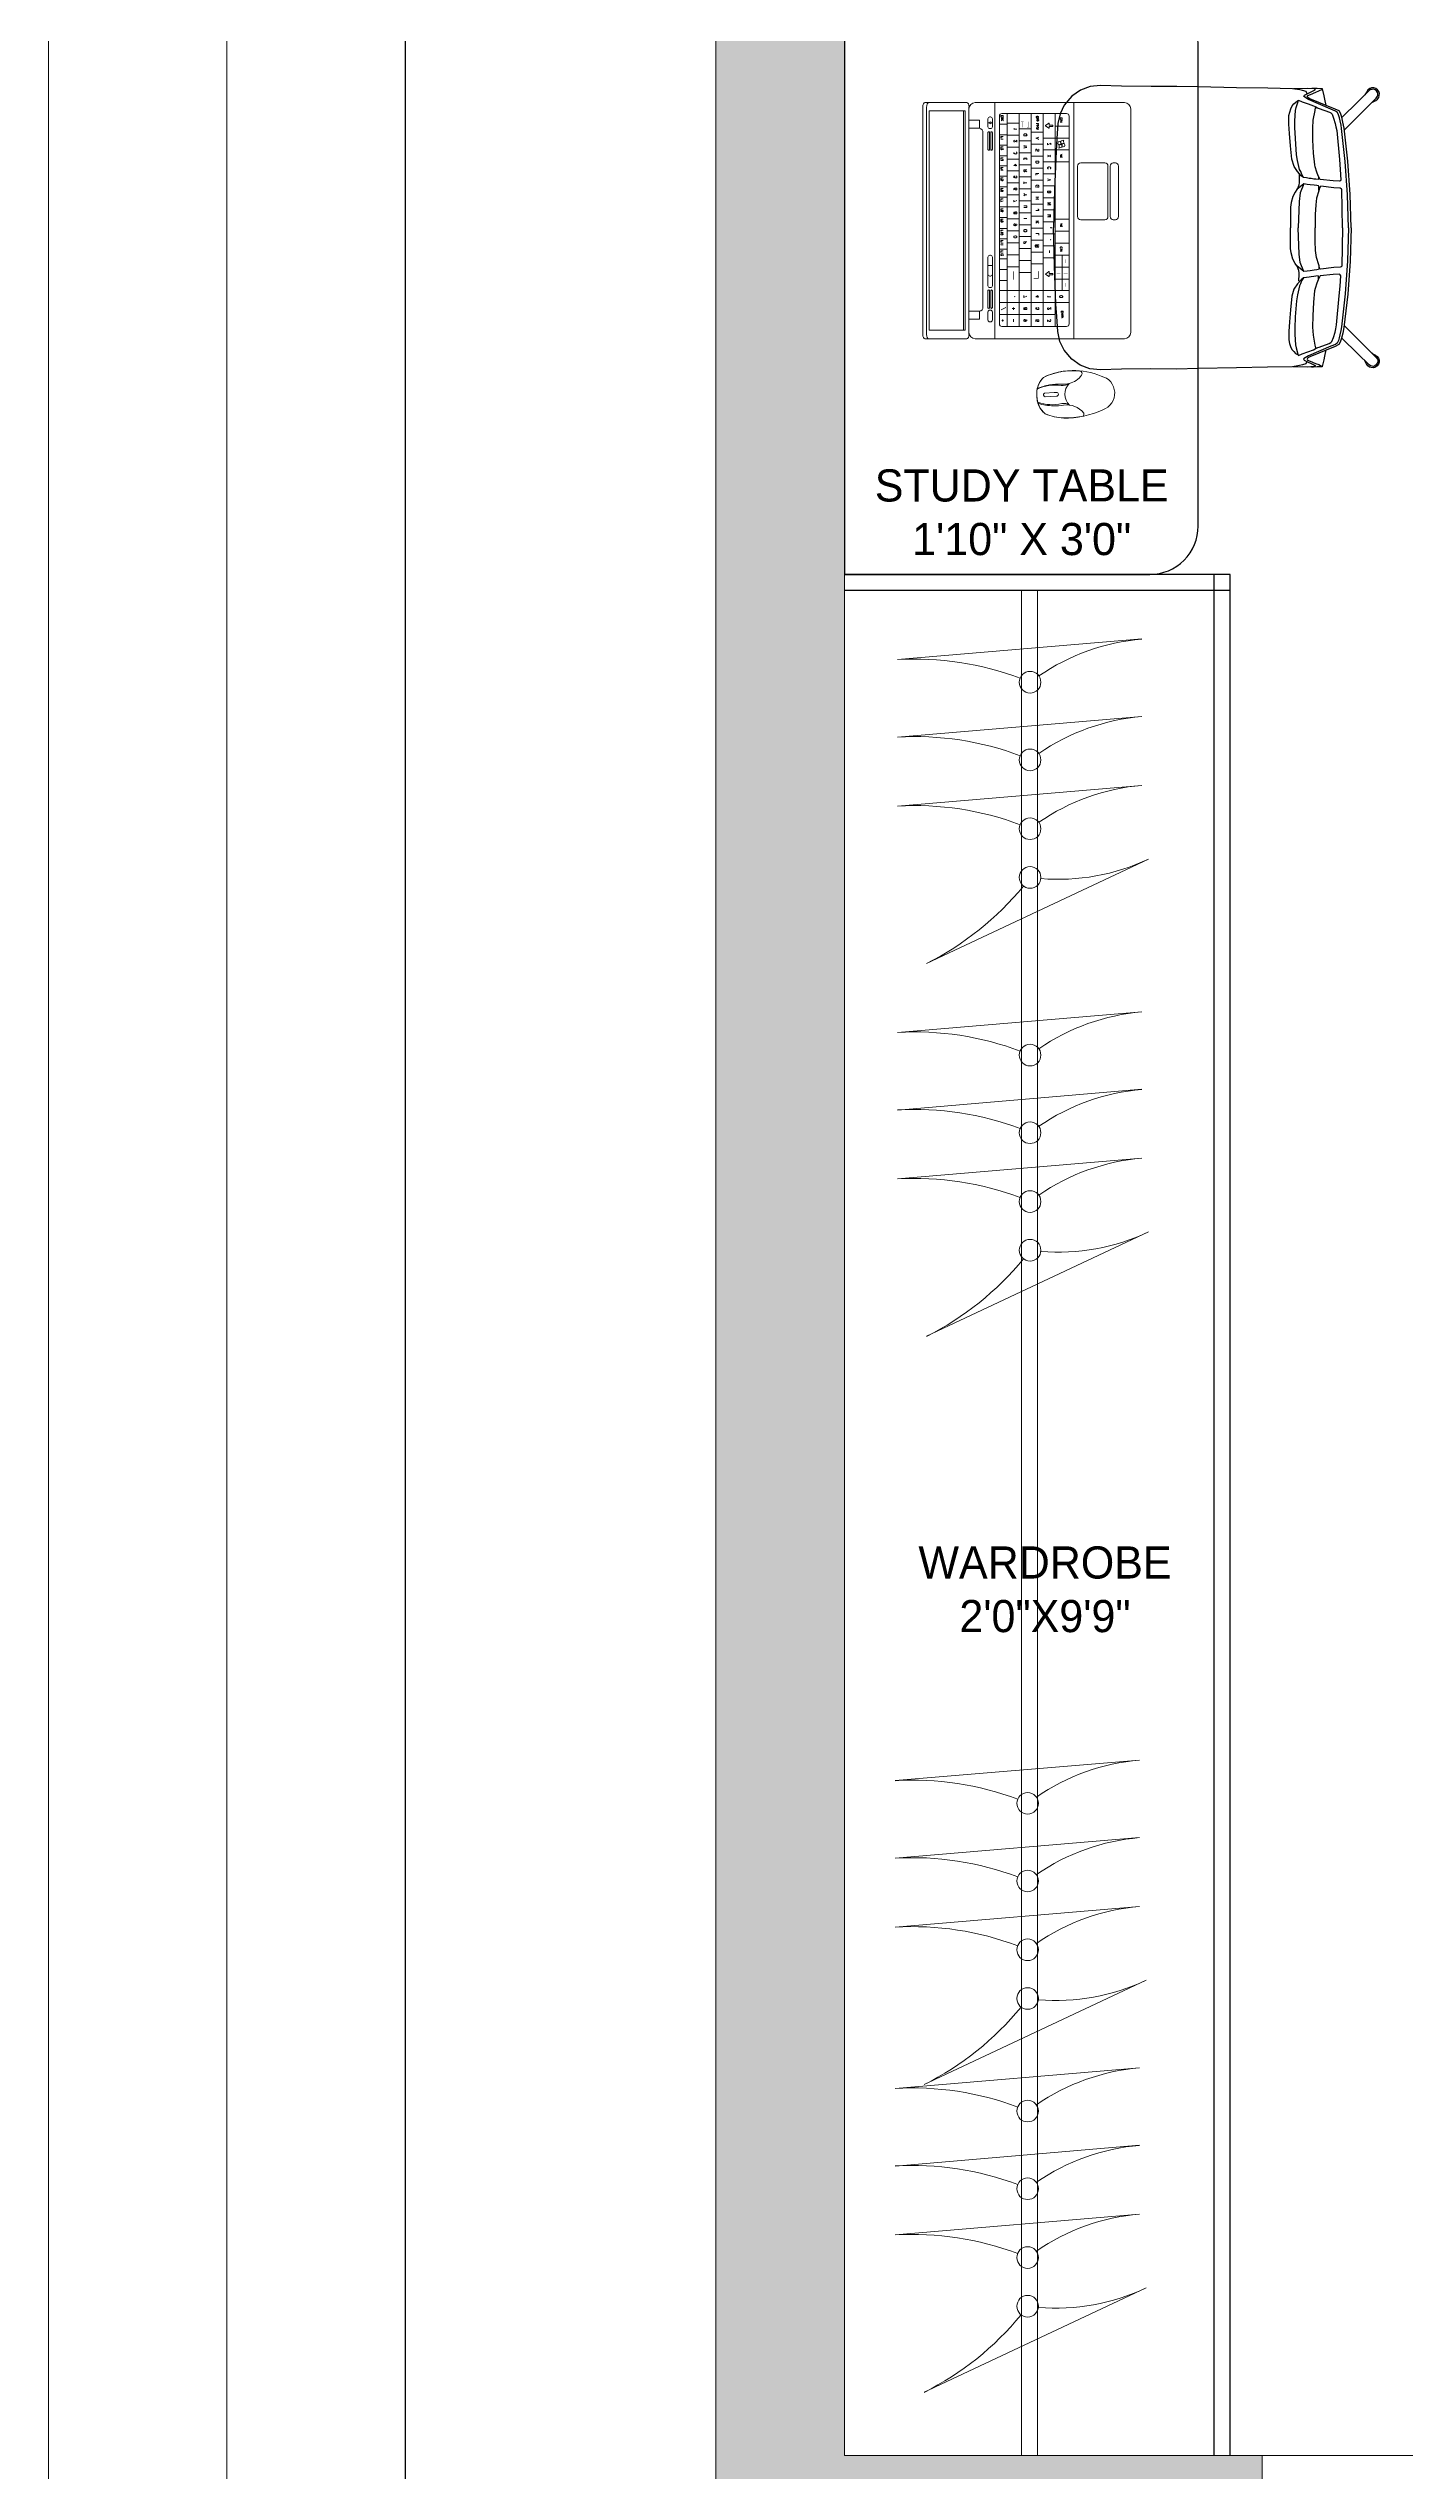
# Model space of a CAD drawing. Header units: inches. Extents: x 2744 to 7136, y -4349 to -2068.
# Drawn here: x 5336.6 to 5421.1, y -4074.3 to -3923.6 of the extents above; entities that cross this region are included whole.
import ezdxf
from ezdxf.enums import TextEntityAlignment as Align

# ---------------------------------------------------------------- set-up
doc = ezdxf.new("R2010")
doc.units = ezdxf.units.IN
doc.header["$MEASUREMENT"] = 0
doc.linetypes.add('1', pattern=[0])
doc.layers.add('1_text', color=252, linetype='Continuous')
doc.layers.add('line_cad-block.com', color=250, linetype='Continuous')
for name, color, linetype, lineweight in [('2_wall 230', 12, 'Continuous', 30), ('DIM', 40, '1', 0), ('furniture', 252, 'Continuous', 13), ('wall', 7, 'Continuous', 30)]:
    doc.layers.add(name, color=color, linetype=linetype, lineweight=lineweight)
doc.layers.add('HATCH', color=251, linetype='Continuous', lineweight=0, transparency=0.75)
doc.styles.add('HEMI', font='stylu.ttf')
doc.styles.add('Romand', font='romand.shx', dxfattribs={"bigfont": '@extfont2.shx'})

# ---------------------------------------------------------------- blocks, each defined once
blk = doc.blocks.new('46u46 u')
at = {"layer": 'furniture', "color": 133, "lineweight": -2, "true_color": 0x84cdcc}
for p, q in [((1719223.22, 5855.25), (1719238.43, 5853.97)), ((1719223.22, 5850.43), (1719238.43, 5849.14)), ((1719223.22, 5846.14), (1719238.43, 5844.86)), ((1719222.81, 5841.56), (1719236.62, 5835.07))]:
    blk.add_line(p, q, dxfattribs=at)
for centre in [(1719230.18, 5852.56), (1719230.18, 5847.73), (1719230.18, 5843.45), (1719230.18, 5840.42)]:
    blk.add_circle(centre, 0.673, dxfattribs=at)
for centre, radius, start, end in [((1719222.13, 5842.1), 13.19, 55.3487, 85.2486), ((1719237.35, 5835.38), 18.62, 86.6903, 110.6016), ((1719222.13, 5837.28), 13.19, 55.3487, 85.2486), ((1719237.35, 5830.56), 18.62, 86.6903, 110.6016), ((1719222.13, 5833), 13.19, 55.3487, 85.2486), ((1719237.35, 5826.27), 18.62, 86.6903, 110.6016), ((1719228.44, 5853.49), 13.19, 244.7514, 274.6513), ((1719244.98, 5851.7), 18.62, 219.3984, 243.3097)]:
    blk.add_arc(centre, radius, start, end, dxfattribs=at)
blk = doc.blocks.new('LEADCHAIR Executive 2014')
at = {"layer": 'line_cad-block.com', "color": 252, "true_color": 0x939598}
for points in [[(-239.1, 253.9), (-240.7, 256.2), (-243.5, 261.1), (-245.6, 264.4), (-248.8, 266.8), (-252.6, 268), (-256.7, 268.1), (-260.5, 266.8), (-263.7, 264.5), (-266.1, 261.3), (-267.3, 257.4), (-267.1, 253), (-266, 249.6), (-263.7, 246.3), (-259.6, 243.9), (-254, 240.4)], [(-186.5, 201.1), (-247.6, 262.2), (-251.2, 264.6), (-253.3, 265.3), (-256.4, 265.2), (-258.6, 264.5), (-261.7, 262.4), (-263.7, 259.8), (-264.8, 257), (-264.4, 254.4), (-263.9, 251.3), (-262.1, 248.8), (-240.6, 227), (-210.7, 196.4)], [(186.5, 201.1), (247.6, 262.2), (251.2, 264.6), (253.3, 265.3), (256.4, 265.2), (258.6, 264.5), (261.7, 262.4), (263.7, 259.8), (264.8, 257), (264.4, 254.4), (263.9, 251.3), (262.1, 248.8), (240.6, 227), (210.7, 196.4)], [(239.1, 253.9), (240.7, 256.2), (243.5, 261.1), (245.6, 264.4), (248.8, 266.8), (252.6, 268), (256.7, 268.1), (260.5, 266.8), (263.7, 264.5), (266.1, 261.3), (267.3, 257.4), (267.1, 253), (266, 249.6), (263.7, 246.3), (259.6, 243.9), (254, 240.4)], [(0, 214.2), (-63.6, 212.7), (-127.1, 208.1), (-190.4, 200.6), (-201.5, 198.6), (-211.2, 196.2), (-218.8, 193.6), (-223.1, 191.2), (-226.8, 183.8), (-246.5, 135.2), (-248.6, 131.4), (-251.1, 130.4), (-252.7, 131.3), (-254.8, 136.2), (-259.1, 146.6), (-261.5, 152.5), (-264.8, 159.1)], [(0.2, 209.5), (-63.2, 207.5), (-126.5, 203), (-189.5, 196), (-196.2, 194.9), (-204.4, 193), (-210.2, 191.7), (-215.6, 190.3), (-220.4, 187.9), (-223, 184.5), (-226.5, 175.5), (-244.9, 132.9), (-250.6, 123.7), (-253, 124.7), (-263.2, 145.7)], [(-91.9, 194.6), (-89.7, 193.7), (-88.8, 192.3), (-89.5, 180.1), (-92.1, 154.9), (-99.5, 151.5), (-106.1, 148.5), (-116.1, 145.5), (-120.2, 144.6), (-142.3, 142.3), (-168, 141), (-190.1, 140.8), (-205.5, 141.9), (-224.1, 145.3), (-229.7, 146.2), (-229.9, 146.5), (-227.8, 153.1), (-221, 172.7), (-219.4, 175.5), (-217, 177.6), (-209.7, 180.7), (-199.2, 183.9), (-193, 185.1), (-185.7, 186.6), (-130.2, 191.7), (-111.3, 193.1), (-91.9, 194.6)], [(0, 198.1), (-73.5, 196.6), (-74.4, 195.1), (-75.4, 193.4), (-76.1, 181.4), (-79.4, 156.4), (-78.4, 154.8), (-76.1, 154), (-70.7, 152.3), (-56.7, 148.1), (-43.6, 146.5), (-25.3, 145.8), (0.1, 145.8)], [(-0.2, 209.5), (63.2, 207.5), (126.5, 203), (189.5, 196), (196.2, 194.9), (204.4, 193), (210.2, 191.7), (215.6, 190.3), (220.4, 187.9), (223, 184.5), (226.5, 175.5), (244.9, 132.9), (250.6, 123.7), (253, 124.7), (263.2, 145.7)], [(0, 198.1), (73.5, 196.6), (74.4, 195.1), (75.4, 193.4), (76.1, 181.4), (79.4, 156.4), (78.4, 154.8), (76.1, 154), (70.7, 152.3), (56.7, 148.1), (43.6, 146.5), (25.3, 145.8), (-0.1, 145.8)], [(0, 214.2), (63.6, 212.7), (127.1, 208.1), (190.4, 200.6), (201.5, 198.6), (211.2, 196.2), (218.8, 193.6), (223.1, 191.2), (226.8, 183.8), (246.5, 135.2), (248.6, 131.4), (251.1, 130.4), (252.7, 131.3), (254.8, 136.2), (259.1, 146.6), (261.5, 152.5), (264.8, 159.1)], [(91.9, 194.6), (89.7, 193.7), (88.8, 192.3), (89.5, 180.1), (92.1, 154.9), (99.5, 151.5), (106.1, 148.5), (116.1, 145.5), (120.2, 144.6), (142.3, 142.3), (168, 141), (190.1, 140.8), (205.5, 141.9), (224.1, 145.3), (229.7, 146.2), (229.9, 146.5), (227.8, 153.1), (221, 172.7), (219.4, 175.5), (217, 177.6), (209.7, 180.7), (199.2, 183.9), (193, 185.1), (185.7, 186.6), (130.2, 191.7), (111.3, 193.1), (91.9, 194.6)], [(-264.8, 159.1), (-265.4, 159.2), (-265.6, 158.7), (-265.8, 149.5), (-266.1, 142.4), (-266.1, 138.9), (-265.5, 103.7)], [(-263.2, 145.7), (-263.9, 145.7), (-263.9, 145.7), (-264.8, 145), (-265.3, 143.5), (-266.1, 130.6)], [(-233.5, 166.4), (-245.4, 163.8), (-252.1, 162.5), (-265.3, 159.2)], [(-98.2, 152), (-95.7, 152), (-93.1, 152), (-91.9, 151.6), (-92.6, 146.7), (-93.1, 143.2), (-93.8, 137.8), (-94.3, 134.2), (-95.1, 129), (-95.8, 123.9), (-95.9, 123.1), (-101.7, 119.8), (-107.4, 117.8), (-111.2, 115.5), (-128.4, 111.7), (-139.6, 110.1), (-170.4, 107.7), (-191.7, 106.6), (-204, 106.6), (-223.7, 108.1), (-229.5, 109.3), (-241.4, 112.7), (-243.9, 113.6), (-240.7, 120.7), (-236.9, 131.9), (-232.9, 142.2), (-231.6, 145.7), (-228.5, 151.1)], [(-71.4, 152.5), (-75.9, 152.7), (-78.7, 152.4), (-79.9, 152), (-80.5, 148.6), (-81.1, 143.8), (-82.2, 136.2), (-82.8, 130.2), (-83.8, 123.8), (-66.6, 117.1), (-50.4, 114.7), (0, 113.2)], [(71.4, 152.5), (75.9, 152.7), (78.7, 152.4), (79.9, 152), (80.5, 148.6), (81.1, 143.8), (82.2, 136.2), (82.8, 130.2), (83.8, 123.8), (66.6, 117.1), (50.4, 114.7), (0, 113.2)], [(98.2, 152), (95.7, 152), (93.1, 152), (91.9, 151.6), (92.6, 146.7), (93.1, 143.2), (93.8, 137.8), (94.3, 134.2), (95.1, 129), (95.8, 123.9), (95.9, 123.1), (101.7, 119.8), (107.4, 117.8), (111.2, 115.5), (128.4, 111.7), (139.6, 110.1), (170.4, 107.7), (191.7, 106.6), (204, 106.6), (223.7, 108.1), (229.5, 109.3), (241.4, 112.7), (243.9, 113.6), (240.7, 120.7), (236.9, 131.9), (232.9, 142.2), (231.6, 145.7), (228.5, 151.1)], [(233.5, 166.4), (245.4, 163.8), (252.1, 162.5), (265.3, 159.2)], [(263.2, 145.7), (263.9, 145.7), (263.9, 145.7), (264.8, 145), (265.3, 143.5), (266.1, 130.6)], [(264.8, 159.1), (265.4, 159.2), (265.6, 158.7), (265.8, 149.5), (266.1, 142.4), (266.1, 138.9), (265.5, 103.7)], [(-255.6, 130), (-260.2, 127.9), (-262, 121.4), (-263.4, 115.9), (-265.5, 102.2), (-266.6, 54.8), (-267.4, -4.7), (-269.1, -78), (-270, -119), (-270, -168.2), (-270.4, -224.5), (-271.8, -264.7), (-269.6, -284.7), (-262.6, -303.3), (-251.2, -319.6), (-234.1, -334.1), (-217.3, -342.1), (-198.7, -346.1), (-170, -348.1), (-146.1, -349.7), (-72.8, -352.8), (0, -354.2)], [(-95.9, 123.1), (-99.3, 118.8), (-107.3, 111.6), (-117.3, 105.1), (-130.9, 100.8), (-156.8, 98.4), (-179.9, 96.6), (-198.2, 95.3), (-214.2, 95.3), (-221.1, 96.7), (-227.1, 98.7), (-232.7, 101.3), (-236.5, 104.7), (-240.1, 108.3), (-242.4, 111.8), (-243, 113.1)], [(-102.3, 114.7), (-88.6, 115.2)], [(-88.6, 115.2), (-86.2, 115.2), (-81.4, 114.1), (-73.1, 111)], [(-83.8, 123.8), (-72.8, 110.3), (-68.2, 107.1), (-59.9, 102.6), (-48.2, 99.8), (-39.4, 98.7), (-33.8, 98.4), (0, 98.5)], [(255.6, 130), (260.2, 127.9), (262, 121.4), (263.4, 115.9), (265.5, 102.2), (266.6, 54.8), (267.4, -4.7), (269.1, -78), (270, -119), (270, -168.2), (270.4, -224.5), (271.8, -264.7), (269.6, -284.7), (262.6, -303.3), (251.2, -319.6), (234.1, -334.1), (217.3, -342.1), (198.7, -346.1), (170, -348.1), (146.1, -349.7), (72.8, -352.8), (0, -354.2)], [(83.8, 123.8), (72.8, 110.3), (68.2, 107.1), (59.9, 102.6), (48.2, 99.8), (39.4, 98.7), (33.8, 98.4), (0, 98.5)], [(88.6, 115.2), (86.2, 115.2), (81.4, 114.1), (73.1, 111)], [(102.3, 114.7), (88.6, 115.2)], [(95.9, 123.1), (99.3, 118.8), (107.3, 111.6), (117.3, 105.1), (130.9, 100.8), (156.8, 98.4), (179.9, 96.6), (198.2, 95.3), (214.2, 95.3), (221.1, 96.7), (227.1, 98.7), (232.7, 101.3), (236.5, 104.7), (240.1, 108.3), (242.4, 111.8), (243, 113.1)]]:
    blk.add_lwpolyline(points, dxfattribs=at)
blk = doc.blocks.new('laptop_top')
at = {"color": 0, "linetype": 'ByBlock', "lineweight": -2}
for p, q in [((-166.7, 219.4), (-166.7, 8.9)), ((-141.9, 213.4), (-141.9, 228.3)), ((-130.5, 213.4), (-141.9, 213.4)), ((-130.5, 213.4), (-130.5, 228.3)), ((127.9, 213.4), (127.9, 228.3)), ((139.3, 213.4), (127.9, 213.4)), ((139.3, 213.4), (139.3, 228.3)), ((166.7, 219.4), (166.7, 8.9)), ((-166.7, 191.6), (166.7, 191.6)), ((-151.2, 90.5), (-151.2, 181.8)), ((149.5, 174.2), (-151.2, 174.2)), ((-147.7, 185.3), (145.9, 185.3)), ((-138.1, 200.9), (-138.1, 198.1)), ((-137.7, 174.2), (-137.7, 157.3)), ((-136.4, 185.3), (-136.4, 174.2)), ((-121.1, 185.3), (-121.1, 174.2)), ((-120.8, 174.2), (-120.8, 157.3)), ((-106.7, 185.3), (-106.7, 174.2)), ((-103.9, 174.2), (-103.9, 157.3)), ((-91.4, 185.3), (-91.4, 174.2)), ((-87, 174.2), (-87, 157.3)), ((-77.4, 185.3), (-77.4, 174.2)), ((-70.1, 174.2), (-70.1, 157.3)), ((-63, 185.3), (-63, 174.2)), ((-53.2, 174.2), (-53.2, 157.3)), ((-47.7, 185.3), (-47.7, 174.2)), ((-36.3, 174.2), (-36.3, 157.3)), ((-33.3, 185.3), (-33.3, 174.2)), ((-19.4, 174.2), (-19.4, 157.3)), ((-19.3, 185.3), (-19.3, 174.2)), ((-4.4, 185.3), (-4.4, 174.2)), ((-2.5, 174.2), (-2.5, 157.3)), ((10.9, 185.3), (10.9, 174.2)), ((14.4, 174.2), (14.4, 157.3)), ((25.7, 185.3), (25.7, 174.2)), ((31.3, 174.2), (31.3, 157.3)), ((40.1, 185.3), (40.1, 174.2)), ((48.2, 174.2), (48.2, 157.3)), ((54.1, 185.3), (54.1, 174.2)), ((63.4, 201.6), (63.4, 195.3)), ((65.1, 174.2), (65.1, 157.3)), ((69, 185.3), (69, 174.2)), ((84.3, 185.3), (84.3, 174.2)), ((98.7, 185.3), (98.7, 87)), ((115.7, 185.3), (115.7, 87)), ((132.6, 185.3), (132.6, 106.6)), ((149.5, 181.8), (149.5, 90.5)), ((149.5, 157.3), (-151.2, 157.3)), ((149.5, 140.4), (-151.2, 140.4)), ((-129.5, 157.3), (-129.5, 140.4)), ((-124.7, 140.4), (-124.7, 123.5)), ((-112.6, 157.3), (-112.6, 140.4)), ((-107.8, 140.4), (-107.8, 123.5)), ((-95.7, 157.3), (-95.7, 140.4)), ((-90.9, 140.4), (-90.9, 123.5)), ((-78.8, 157.3), (-78.8, 140.4)), ((-74, 140.4), (-74, 123.5)), ((-61.9, 157.3), (-61.9, 140.4)), ((-57.1, 140.4), (-57.1, 123.5)), ((-45, 157.3), (-45, 140.4)), ((-40.2, 140.4), (-40.2, 123.5)), ((-28.1, 157.3), (-28.1, 140.4)), ((-23.3, 140.4), (-23.3, 123.5)), ((-11.2, 157.3), (-11.2, 140.4)), ((-6.4, 140.4), (-6.4, 123.5)), ((5.7, 157.3), (5.7, 140.4)), ((10.5, 140.4), (10.5, 123.5)), ((22.6, 157.3), (22.6, 140.4)), ((27.4, 140.4), (27.4, 123.5)), ((39.5, 157.3), (39.5, 140.4)), ((44.3, 140.4), (44.3, 123.5)), ((56.4, 157.3), (56.4, 140.4)), ((61.2, 140.4), (61.2, 123.5)), ((73.2, 157.3), (73.2, 140.4)), ((149.5, 123.5), (-151.2, 123.5)), ((149.5, 106.6), (-151.2, 106.6)), ((-133.5, 106.6), (-133.5, 87)), ((-116.6, 123.5), (-116.6, 106.6)), ((-116.6, 106.6), (-116.6, 87)), ((-99.8, 123.5), (-99.8, 106.6)), ((-99.8, 106.6), (-99.8, 87)), ((-82.9, 123.5), (-82.9, 106.6)), ((-82.9, 106.6), (-82.9, 87)), ((-66, 123.5), (-66, 106.6)), ((-49.1, 123.5), (-49.1, 106.6)), ((-32.2, 123.5), (-32.2, 106.6)), ((-15.3, 123.5), (-15.3, 106.6)), ((-2.1, 106.6), (-2.1, 87)), ((1.6, 123.5), (1.6, 106.6)), ((14.8, 106.6), (14.8, 87)), ((18.5, 123.5), (18.5, 106.6)), ((31.7, 106.6), (31.7, 87)), ((35.4, 123.5), (35.4, 106.6)), ((48.6, 106.6), (48.6, 87)), ((52.3, 123.5), (52.3, 106.6)), ((65.5, 106.6), (65.5, 87)), ((82.4, 106.6), (82.4, 87)), ((-166.7, 80.1), (166.7, 80.1)), ((145.9, 87), (-147.7, 87)), ((-81.4, 36.5), (-81.4, 70.6)), ((-77, 75.1), (-5.8, 75.1)), ((-1.3, 70.6), (-1.3, 36.5)), ((48.6, 96.8), (98.7, 96.8)), ((157.8, 0), (-157.8, 0)), ((-81.4, 24.5), (-81.4, 21.6)), ((-77, 32.1), (-5.8, 32.1)), ((-77, 29), (-5.8, 29)), ((-77, 17.1), (-5.8, 17.1)), ((-1.3, 24.5), (-1.3, 21.6))]:
    blk.add_line(p, q, dxfattribs=at)
for points in [[(-166.7, 231.4), (-166.7, 290.5)], [(-160.5, 293.6), (160.5, 293.6)], [(160.5, 288.1), (-160.5, 288.1)], [(166.7, 290.5), (166.7, 231.4)], [(160.5, 228.3), (-160.5, 228.3)], [(154.8, 235.9), (-154.8, 235.9)], [(-124.4, 208.6), (121.8, 208.6)]]:
    blk.add_lwpolyline(points, dxfattribs=at)
for points in [[(-154.8, 284.6), (-154.8, 233.5), (154.8, 233.5), (154.8, 284.6), (-154.8, 284.6)], [(37.3, 129.7), (34.5, 133.5), (34.5, 129.7), (34.3, 129.7), (34.3, 134.2), (37.1, 130.3), (37.1, 134.2), (37.3, 134.2), (37.3, 129.7)], [(34.5, 134.6), (35, 135), (35.5, 135), (36.1, 134.6), (36.7, 134.6), (36.9, 134.8), (37.1, 134.8), (36.7, 134.4), (36.1, 134.4), (35.5, 134.8), (35, 134.8), (34.7, 134.6), (34.5, 134.6)]]:
    blk.add_lwpolyline(points, close=True, dxfattribs=at)
for points, format in [([(-130.5, 213.4, 0.381204), (-124.4, 208.6, -0.067107)], "xyb"), ([(127.9, 213.4, -0.381204), (121.8, 208.6, 0.067107)], "xyb"), ([(75.6, 201.6, -0.414214), (78.3, 198.9), (78.3, 197.9, -0.414214), (75.6, 195.3)], "xyb"), ([(-131.8, 152.9, 0.445, 0.445, 0), (-136.3, 152.9, 3.56, 0, 0), (-139.7, 152.9, 0, 0, 0)], "xyseb"), ([(-139.7, 144.8, 0.445, 0.445, 0), (-135.2, 144.8, 3.56, 0, 0), (-131.8, 144.8, 0, 0, 0)], "xyseb"), ([(81.6, 136.9, 0.89, 0.89, 0), (81.6, 130.5, 0.89, 0.89, 0), (75.8, 130.5, 3.56, 0, 0), (70.5, 130.5, 0, 0, 0)], "xyseb"), ([(83.2, 165.8, 0.89, 0.89, 0), (75.8, 165.8, 2.67, 0, 0), (70.5, 165.8, 0, 0, 0)], "xyseb"), ([(-133.1, 115.2), (-133.1, 109.9, -0.414214), (-133.2, 109.7), (-134.7, 109.7, -0.414214), (-134.8, 109.9), (-134.8, 115.2), (-137.3, 115.2, -0.606815), (-137.4, 115.5), (-134.1, 120.3, -0.520567), (-133.8, 120.3), (-130.5, 115.5, -0.606815), (-130.6, 115.2), (-133.1, 115.2)], "xyb"), ([(76.4, 115.2), (76.4, 109.9, -0.414214), (76.2, 109.7), (74.8, 109.7, -0.414214), (74.6, 109.9), (74.6, 115.2), (72.2, 115.2, -0.606815), (72, 115.5), (75.4, 120.3, -0.520567), (75.7, 120.3), (79, 115.5, -0.606815), (78.9, 115.2), (76.4, 115.2)], "xyb"), ([(74, 99.1, 0.312, 0.312, 0), (74, 102.3, 2.49, 0, 0), (74, 104.7, 0, 0, 0)], "xyseb"), ([(60, 91.9, 0.312, 0.312, 0), (56.9, 91.9, 2.49, 0, 0), (54.5, 91.9, 0, 0, 0)], "xyseb"), ([(74, 94.4, 0.312, 0.312, 0), (74, 91.2, 2.49, 0, 0), (74, 88.9, 0, 0, 0)], "xyseb"), ([(87.9, 91.9, 0.312, 0.312, 0), (91.1, 91.9, 2.49, 0, 0), (93.5, 91.9, 0, 0, 0)], "xyseb")]:
    blk.add_lwpolyline(points, format=format, dxfattribs=at)
for points in [[(-143.7, 201.6), (-132.5, 201.6, -0.414214), (-129.9, 198.9), (-129.9, 197.9, -0.414214), (-132.5, 195.3), (-143.7, 195.3, -0.414214), (-146.4, 197.9), (-146.4, 198.9, -0.414214)], [(-124.2, 201.6), (-100.8, 201.6, -0.414214), (-99.6, 200.4), (-99.6, 200.4, -0.414214), (-100.8, 199.2), (-124.2, 199.2, -0.414214), (-125.4, 200.4), (-125.4, 200.4, -0.414214)], [(-124.2, 197.7), (-100.8, 197.7, -0.414214), (-99.6, 196.5), (-99.6, 196.5, -0.414214), (-100.8, 195.3), (-124.2, 195.3, -0.414214), (-125.4, 196.5), (-125.4, 196.5, -0.414214)], [(51.6, 201.6), (91.9, 201.6, -0.414214), (94.6, 198.9), (94.6, 197.9, -0.414214), (91.9, 195.3), (51.6, 195.3, -0.414214), (48.9, 197.9), (48.9, 198.9, -0.414214)], [(99.1, 201.6), (122.6, 201.6, -0.414214), (123.8, 200.4), (123.8, 200.4, -0.414214), (122.6, 199.2), (99.1, 199.2, -0.414214), (97.9, 200.4), (97.9, 200.4, -0.414214)], [(99.1, 197.7), (122.6, 197.7, -0.414214), (123.8, 196.5), (123.8, 196.5, -0.414214), (122.6, 195.3), (99.1, 195.3, -0.414214), (97.9, 196.5), (97.9, 196.5, -0.414214)], [(129, 201.6), (140.2, 201.6, -0.414214), (142.9, 198.9), (142.9, 197.9, -0.414214), (140.2, 195.3), (129, 195.3, -0.414214), (126.4, 197.9), (126.4, 198.9, -0.414214)], [(-107.2, 101.9, 0.301668), (-111.2, 102.2), (-112.3, 98.5, -0.301668), (-108.2, 98.2)], [(-108.4, 97.7, 0.301668), (-112.5, 98), (-113.5, 94.3, -0.301668), (-109.5, 94)], [(-103.7, 97.1, -0.279065), (-107.8, 97.3), (-108.9, 93.7, 0.279065), (-104.8, 93.5)], [(-102.5, 101.3, -0.279065), (-106.6, 101.6), (-107.7, 97.9, 0.279065), (-103.6, 97.7)]]:
    blk.add_lwpolyline(points, format="xyb", close=True, dxfattribs=at)
at = {"color": 0, "linetype": 'ByBlock', "lineweight": -2, "const_width": 0.445}
for points in [[(-139.7, 151), (-139.7, 154.8)], [(-131.8, 142.9), (-131.8, 146.6)]]:
    blk.add_lwpolyline(points, dxfattribs=at)
at = {"color": 0, "linetype": 'ByBlock', "lineweight": -2}
blk.add_circle((-138.1, 198.1), 1.38, dxfattribs=at)
for centre, radius, start, end in [((-157.8, 219.4), 8.9, 90, 180), ((157.8, 219.4), 8.9, 0, 90), ((-147.7, 181.8), 3.56, 90, 180), ((145.9, 181.8), 3.56, 0, 90), ((-147.7, 90.5), 3.56, 180, 270), ((-77, 70.6), 4.45, 90, 180), ((-5.8, 70.6), 4.45, 0, 90), ((145.9, 90.5), 3.56, 270, 0), ((-77, 36.5), 4.45, 180, 270), ((-5.8, 36.5), 4.45, 270, 0), ((-157.8, 8.9), 8.9, 180, 270), ((-77, 24.5), 4.45, 90, 180), ((-77, 21.6), 4.45, 180, 270), ((-5.8, 24.5), 4.45, 0, 90), ((-5.8, 21.6), 4.45, 270, 0), ((157.8, 8.9), 8.9, 270, 0)]:
    blk.add_arc(centre, radius, start, end, dxfattribs=at)
for centre, major_axis, start_param, end_param in [((-160.5, 290.5), (6.23, 0), 1.570796, 3.141593), ((-160.5, 285), (6.23, 0), 1.570796, 3.141593), ((160.5, 290.5), (-6.23, 0), 3.141593, 4.712389), ((160.5, 285), (-6.23, 0), 3.141593, 4.712389), ((-160.5, 231.4), (-6.23, 0), 0, 1.570796)]:
    blk.add_ellipse(centre, major_axis=major_axis, ratio=0.5, start_param=start_param, end_param=end_param, dxfattribs=at)
at = {"color": 0, "linetype": 'ByBlock', "lineweight": -2, "extrusion": (0, 0, -1)}
blk.add_ellipse((160.5, 231.4), major_axis=(6.23, 0), ratio=0.5, start_param=0, end_param=1.570796, dxfattribs=at)
at = {"color": 0, "linetype": 'ByBlock', "lineweight": -2, "style": 'Romand'}
for s, height, p in [('Esc', 3.56, (-148.8, 181.8)), ('F1', 3.12, (-119.1, 181.8)), ('F2', 3.12, (-104.7, 181.8)), ('F3', 3.12, (-89.4, 181.8)), ('F4', 3.12, (-75.4, 181.8)), ('F5', 3.12, (-61, 181.8)), ('F6', 3.12, (-45.7, 181.8)), ('F7', 3.12, (-31.3, 181.8)), ('F8', 3.12, (-17.3, 181.8)), ('F9', 3.12, (-2.5, 181.8)), ('F10', 3.12, (12.8, 181.8)), ('F11', 3.12, (27.7, 181.8)), ('F12', 3.12, (42.1, 181.8))]:
    blk.add_text(s, height=height, dxfattribs=at).set_placement(p, align=Align.MIDDLE_LEFT)
for s, height, p in [('/', 4.45, (124.1, 179.8)), ('*', 4.45, (141, 179.8)), ('1', 4.45, (-129.2, 162.9)), ('Q', 4.45, (-121.1, 148.8)), ('2', 4.45, (-112.3, 162.9)), ('W', 4.45, (-104.2, 148.8)), ('3', 4.45, (-95.4, 162.9)), ('E', 4.45, (-87.3, 148.8)), ('4', 4.45, (-78.5, 162.9)), ('R', 4.45, (-70.4, 148.8)), ('5', 4.45, (-61.6, 162.9)), ('T', 4.45, (-53.5, 148.8)), ('6', 4.45, (-44.7, 162.9)), ('Y', 4.45, (-36.6, 148.8)), ('7', 4.45, (-27.8, 162.9)), ('U', 4.45, (-19.7, 148.8)), ('8', 4.45, (-10.9, 162.9)), ('I', 4.45, (-2.8, 148.8)), ('9', 4.45, (6, 162.9)), ('O', 4.45, (14.1, 148.8)), ('0', 4.45, (22.9, 162.9)), ('P', 4.45, (31, 148.8)), ('7', 4.45, (107.2, 148.8)), ('.', 4.45, (107.2, 165.8)), ('+', 4.45, (124.1, 165.8)), ('8', 4.45, (124.1, 148.8)), ('-', 4.45, (141, 165.8)), ('9', 4.45, (141, 148.8)), ('Cap Lock', 3.12, (-138, 131.9)), ('A', 4.45, (-116.3, 131.9)), ('Z', 4.45, (-108.2, 115)), ('S', 4.45, (-99.4, 131.9)), ('X', 4.45, (-91.3, 115)), ('D', 4.45, (-82.5, 131.9)), ('C', 4.45, (-74.4, 115)), ('F', 4.45, (-65.6, 131.9)), ('V', 4.45, (-57.5, 115)), ('G', 4.45, (-48.7, 131.9)), ('B', 4.45, (-40.6, 115)), ('H', 4.45, (-31.8, 131.9)), ('N', 4.45, (-23.7, 115)), ('J', 4.45, (-14.9, 131.9)), ('M', 4.45, (-6.8, 115)), ('K', 4.45, (2, 131.9)), (',', 4.45, (10.1, 115)), ('L', 4.45, (18.9, 131.9)), ('.', 4.45, (27, 115)), ('-', 4.45, (43.9, 115)), ('4', 4.45, (107.2, 131.9)), ('1', 4.45, (107.2, 115)), ('5', 4.45, (124.1, 131.9)), ('2', 4.45, (124.1, 115)), ('3', 4.45, (141, 115)), ('6', 4.45, (141, 131.9)), ('Ctrl', 3.12, (-142, 98.1)), ('Alt', 3.12, (-91.3, 98.1)), ('Alt', 3.12, (6.4, 98.1)), ('Ctrl', 3.12, (40.2, 98.1)), ('0', 4.45, (107.2, 98.1)), ('Enter', 3.12, (132.6, 96.8))]:
    blk.add_text(s, height=height, dxfattribs=at).set_placement(p, align=Align.MIDDLE_CENTER)
blk = doc.blocks.new('LAPTOP')
at = {"color": 18, "lineweight": 9, "true_color": 0x000000}
for points in [[(65837.86, 13818.52, -0.241004), (65836.7, 13818.93, -0.217003), (65836.62, 13822.52, -0.752527), (65838.71, 13822.62, -0.115399), (65839.22, 13820.18, -0.099122), (65838.97, 13819.04, -0.240483), (65837.86, 13818.52)], [(65837.39, 13818.54, -0.055019), (65837.17, 13819.31, -0.050601), (65837.12, 13820.05, 0.084687), (65837.08, 13820.53, 0.175899), (65836.56, 13821.3, 0.569307), (65836.31, 13821.19, 0.064428), (65836.32, 13820.16, 0.081238), (65836.7, 13818.93, 0.150456), (65837.39, 13818.54)], [(65838.25, 13818.57, 0.141108), (65838.33, 13820.07, -0.211379), (65838.42, 13820.54, -0.412702), (65837.08, 13820.53, -0.176997), (65837.2, 13820.02, 0.141094), (65837.43, 13818.53, 0.080592), (65837.86, 13818.52, 0.075205), (65838.25, 13818.56)], [(65838.31, 13818.58, 0.071754), (65838.47, 13819.55, 0.043169), (65838.43, 13820.18, -0.269309), (65838.92, 13821.43, -0.36617), (65839.12, 13821.37, -0.160325), (65838.97, 13819.04, -0.150096), (65838.32, 13818.58)], [(65837.64, 13819.59), (65837.68, 13818.99, 0.837339), (65837.9, 13819.04), (65837.87, 13819.74, 1), (65837.64, 13819.73)]]:
    blk.add_lwpolyline(points, format="xyb", close=True, dxfattribs=at)
at = {"color": 18, "lineweight": 9, "true_color": 0x000000, "xscale": -0.044059898217101, "yscale": 0.044059898217101, "zscale": 0.044059898217101, "rotation": 180}
blk.add_blockref('laptop_top', (65826.95, 13824.35), dxfattribs=at)

msp = doc.modelspace()

# ---------------------------------------------------------------- hatches: boundary and pattern name
at = {"layer": 'HATCH', "true_color": 0xc7c8ca, "transparency": 33554687}
h = msp.add_hatch(color=9, dxfattribs=at)
h.dxf.hatch_style = 1
h.paths.add_polyline_path([(5522.14, -3854.3), (5418.14, -3854.3), (5418.14, -3871.92), (5426.14, -3871.92), (5426.14, -3862.3), (5514.14, -3862.3), (5514.14, -3920.11), (5522.14, -3920.11)])
h.paths.add_polyline_path([(5426.14, -3895.92), (5418.14, -3895.92), (5418.14, -3912.3), (5378.14, -3912.3), (5378.14, -4079.3), (5412.14, -4079.3), (5412.14, -4073.3), (5386.14, -4073.3), (5386.14, -3920.3), (5426.14, -3920.3)])
h.paths.add_polyline_path([(5448.14, -3914.3), (5426.14, -3914.3), (5426.14, -3920.3), (5448.14, -3920.3)])
h.paths.add_polyline_path([(5514.14, -3914.3), (5481.14, -3914.3), (5481.14, -3920.11), (5514.14, -3920.11)], flags=17)
h.paths.add_polyline_path([(5522.14, -3954.3), (5516.14, -3954.3), (5516.14, -4073.3), (5484.14, -4073.3), (5484.14, -4079.3), (5516.14, -4079.3), (5516.14, -4139.3), (5537.14, -4139.3), (5537.14, -4133.3), (5522.14, -4133.3)])
h.paths.add_polyline_path([(5386.14, -4079.3), (5378.14, -4079.3), (5378.14, -4144.3), (5386.14, -4144.3)])
h.paths.add_polyline_path([(5522.14, -4139.3), (5516.14, -4139.3), (5516.14, -4144.3), (5516.14, -4197.3), (5522.14, -4197.3)])
h.paths.add_polyline_path([(5657.14, -4038.3), (5752.14, -4038.3), (5752.14, -4031.3), (5645.14, -4031.3), (5645.14, -4075.3), (5651.14, -4075.3), (5651.14, -4133.3), (5631.14, -4133.3), (5631.14, -4139.3), (5651.14, -4139.3), (5651.14, -4197.3), (5657.14, -4197.3), (5657.14, -4191.3)])
h.paths.add_polyline_path([(5657.14, -4197.3), (5651.14, -4197.3), (5651.14, -4260.3), (5657.14, -4260.3)])
h.paths.add_polyline_path([(5819.14, -4191.3), (5794.14, -4191.3), (5794.14, -4143.3), (5792.14, -4143.3), (5792.14, -4031.3), (5786.14, -4031.3), (5786.14, -4142.3), (5783.14, -4142.3), (5783.14, -4191.3), (5722.14, -4191.3), (5722.14, -4197.3), (5722.14, -4260.3), (5858.14, -4260.3), (5858.14, -4197.3), (5852.14, -4197.3), (5852.14, -4224.3), (5852.14, -4252.3), (5822.14, -4252.3), (5728.14, -4252.3), (5728.14, -4197.3), (5819.14, -4197.3)])
h.paths.add_polyline_path([(5858.14, -4191.3), (5852.14, -4191.3), (5852.14, -4197.3), (5858.14, -4197.3)], flags=17)
h.paths.add_polyline_path([(5852.14, -4224.3), (5822.14, -4224.3), (5822.14, -4230.3), (5828.14, -4230.3), (5852.14, -4230.3)], flags=17)
h.paths.add_polyline_path([(5928.14, -4037.3), (5928.14, -4031.3), (5825.14, -4031.3), (5825.14, -4037.3), (5920.14, -4037.3), (5920.14, -4191.3), (5920.14, -4197.3), (5928.14, -4197.3), (5928.14, -4191.3)])
h.paths.add_polyline_path([(6026.14, -4037.3), (6018.14, -4037.3), (6018.14, -4085.3), (6026.14, -4085.3)])
h.paths.add_polyline_path([(6026.14, -3812.3), (5916.14, -3812.3), (5916.14, -3874.3), (5844.14, -3874.3), (5844.14, -3882.3), (5844.14, -3996.3), (5850.14, -3996.3), (5850.14, -3882.3), (5924.14, -3882.3), (5924.14, -3874.3), (5924.14, -3820.3), (6018.14, -3820.3), (6018.14, -3874.3), (5987.14, -3874.3), (5987.14, -3882.3), (6018.14, -3882.3), (6018.14, -4037.3), (6026.14, -4037.3)])
h.paths.add_polyline_path([(5844.14, -3874.3), (5792.14, -3874.3), (5792.14, -3861.41), (5786.14, -3861.41), (5786.14, -3863.3), (5786.14, -3876.3), (5780.14, -3876.3), (5780.14, -3915.3), (5733.14, -3915.3), (5733.14, -3887.3), (5727.14, -3887.3), (5727.14, -3915.3), (5727.14, -3921.3), (5778.14, -3921.3), (5778.14, -3965.3), (5792.14, -3965.3), (5792.14, -3916.3), (5798.14, -3916.3), (5798.14, -3882.3), (5844.14, -3882.3)])
h.paths.add_polyline_path([(5792.14, -3801.3), (5589.14, -3801.3), (5589.14, -3854.3), (5560.14, -3854.3), (5560.14, -3862.3), (5589.14, -3862.3), (5589.14, -3921.3), (5596.14, -3921.3), (5596.14, -3866.3), (5600.14, -3866.3), (5600.14, -3809.3), (5728.14, -3809.3), (5728.14, -3845.3), (5734.14, -3845.3), (5734.14, -3808.3), (5786.14, -3808.3), (5786.14, -3817.3), (5792.14, -3817.3)])
h.paths.add_polyline_path([(5811.14, -3959.3), (5792.14, -3959.3), (5792.14, -3965.3), (5811.14, -3965.3)], flags=17)

# ---------------------------------------------------------------- linework, layer by layer
at = {"color": 7, "lineweight": 15, "ltscale": 10, "true_color": 0xffffff, "elevation": 0}
msp.add_lwpolyline([(5336.63, -3644.04), (6268.96, -3644.2), (6268.95, -4349.24), (5336.62, -4349.07)], close=True, dxfattribs=at)
at = {"color": 18, "lineweight": 15, "ltscale": 10, "true_color": 0x000000, "elevation": 0}
msp.add_lwpolyline([(5347.73, -3655.13), (6257.87, -3655.3), (6257.85, -4338.15), (5347.71, -4337.98)], close=True, dxfattribs=at)
at = {"ltscale": 0.012, "elevation": 0}
msp.add_lwpolyline([(5358.83, -3666.24), (6038.67, -3666.24), (6038.67, -4327.01), (5358.83, -4327.01)], close=True, dxfattribs=at)
at = {"layer": '2_wall 230', "color": 18, "true_color": 0x000000}
for p, q in [((5410.15, -3956.3), (5386.15, -3956.3)), ((5410.15, -3957.3), (5386.15, -3957.3)), ((5409.15, -4073.3), (5409.15, -3956.3)), ((5410.15, -4073.3), (5410.15, -3956.3))]:
    msp.add_line(p, q, dxfattribs=at)
at = {"layer": 'DIM', "color": 18, "true_color": 0x000000}
for p, q in [((5378.14, -3912.3), (5378.14, -4144.3)), ((5386.14, -4073.3), (5386.14, -3920.3)), ((5412.14, -4073.3), (5386.14, -4073.3)), ((5484.14, -4073.3), (5412.14, -4073.3))]:
    msp.add_line(p, q, dxfattribs=at)
at = {"layer": 'DIM', "color": 252, "true_color": 0x939598}
for p, q in [((5397.15, -3957.3), (5397.15, -4073.3)), ((5398.15, -3957.3), (5398.15, -4073.3))]:
    msp.add_line(p, q, dxfattribs=at)
at = {"layer": 'DIM', "color": 18, "true_color": 0x000000}
msp.add_lwpolyline([(5412.14, -4073.3), (5484.14, -4073.3), (5484.14, -4079.3), (5412.14, -4079.3)], close=True, dxfattribs=at)
at = {"layer": 'wall', "color": 18, "true_color": 0x000000}
msp.add_lwpolyline([(5386.15, -3920.3), (5386.15, -3956.3), (5405.15, -3956.3, 0.414214), (5408.15, -3953.3), (5408.15, -3923.3, 0.414214), (5405.15, -3920.3)], format="xyb", close=True, dxfattribs=at)

# ---------------------------------------------------------------- block references
at = {"color": 18, "lineweight": 9, "true_color": 0x000000, "xscale": -0.03255662233685245, "yscale": 0.03255662233685245, "zscale": 0.03255662233685245, "rotation": 269.9645304322863}
msp.add_blockref('LEADCHAIR Executive 2014', (5410.69, -3934.74), dxfattribs=at)
at = {"lineweight": 9, "xscale": -1}
for p in [(1724627.87, -9815.57), (1724627.87, -9838.76), (1724627.72, -9885.3), (1724627.72, -9904.44)]:
    msp.add_blockref('46u46 u', p, dxfattribs=at)
at = {"layer": 'wall', "color": 18, "true_color": 0x000000, "rotation": 270}
msp.add_blockref('LAPTOP', (-8420.4, 61892.65), dxfattribs=at)

# ---------------------------------------------------------------- texts
at = {"layer": '1_text', "color": 177, "ltscale": 0.15, "true_color": 0x293189, "char_height": 2, "width": 21.7394, "attachment_point": 5, "rotation": 0.0028, "style": 'HEMI'}
for s, insert in [('STUDY TABLE \\P1\'10" X 3\'0"', (5397.17, -3952.45)), ('WARDROBE \\P2\'0"X9\'9"', (5398.62, -4019.44))]:
    msp.add_mtext(s, dxfattribs=dict(at, insert=insert))

doc.saveas('drawing.dxf')
